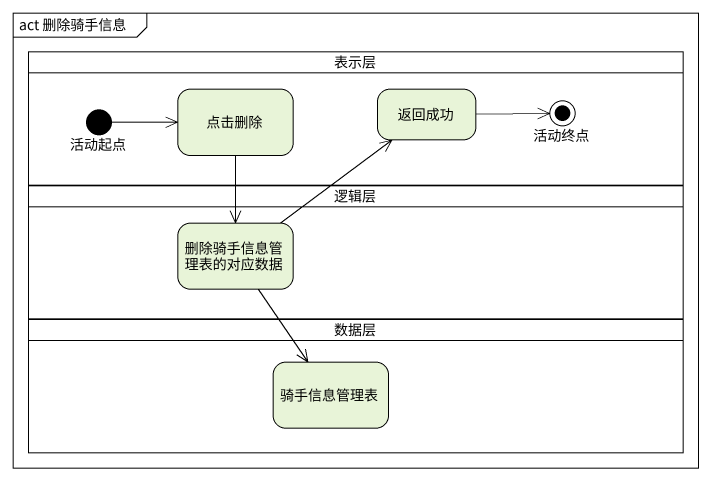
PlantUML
@startuml
mainframe act 删除骑手信息
hide empty description
state 表示层 <<partition>> {
  state 活动起点 <<start>>
  state 点击删除
  state 返回成功
  state 活动终点 <<end>>
}
state 逻辑层 <<partition>> {
  state 删除骑手信息管理表的对应数据
}
state 数据层 <<partition>> {
  state 骑手信息管理表
}
活动起点 -right-> 点击删除
点击删除 --> 删除骑手信息管理表的对应数据
返回成功 -right-> 活动终点
删除骑手信息管理表的对应数据 -up-> 返回成功
删除骑手信息管理表的对应数据 --> 骑手信息管理表
@enduml
